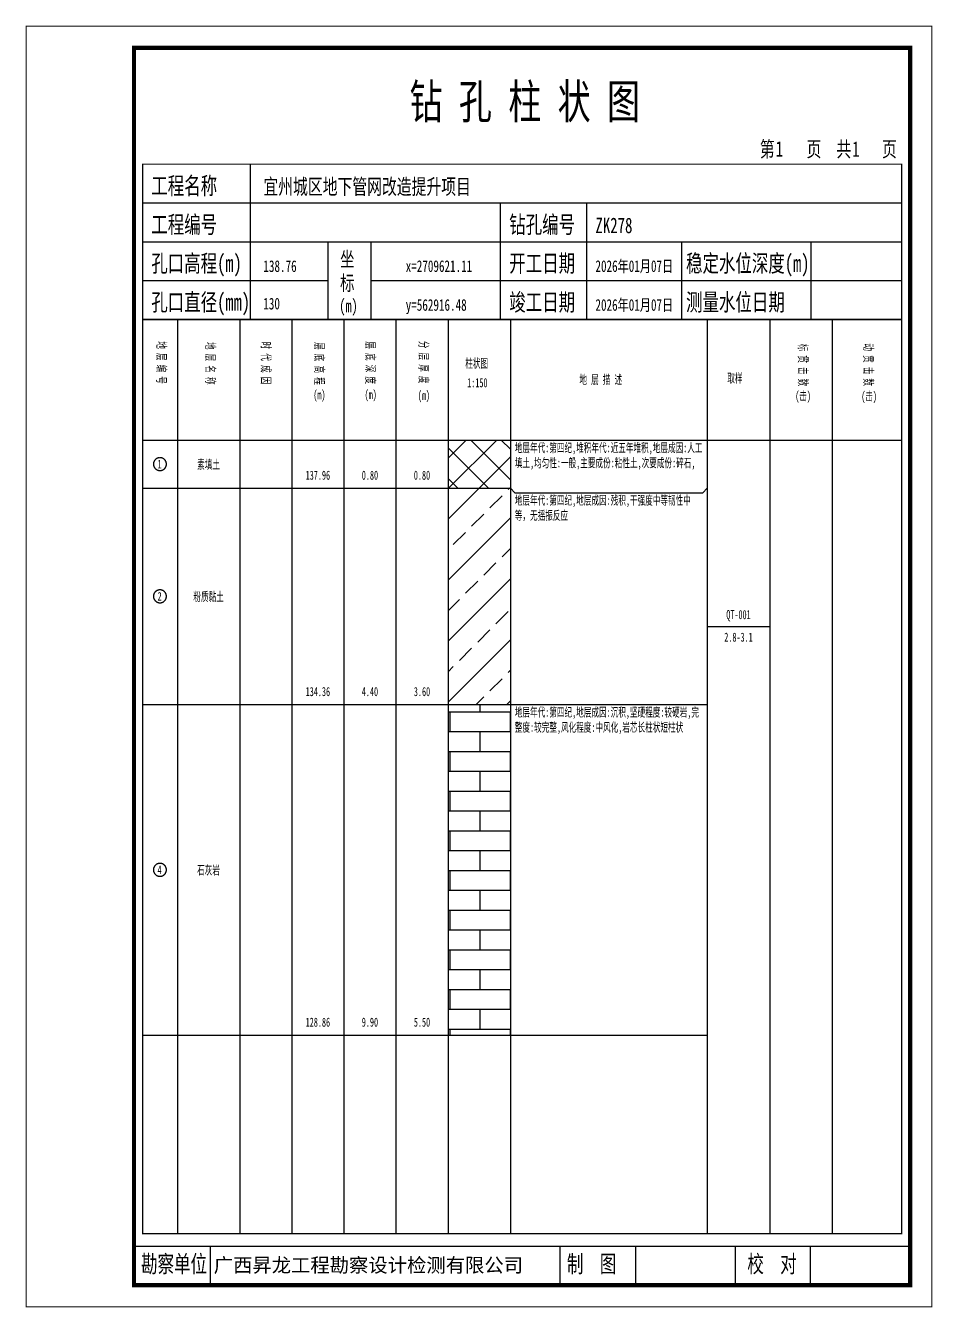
# Model space of a CAD drawing. Header units: millimetres. Extents: x 0 to 2711117, y 0 to 567555.
# Drawn here: x 60570.6 to 60780.9, y -0.1 to 297.1 of the extents above; entities that cross this region are included whole.
import ezdxf
from ezdxf.enums import TextEntityAlignment as Align

# ---------------------------------------------------------------- set-up
doc = ezdxf.new("R2010")
doc.units = ezdxf.units.MM
doc.layers.add('GICAD_POU_TEXTS', color=7, linetype='Continuous')
doc.layers.add('勘察点图例', color=7, linetype='Continuous')
doc.styles.add('HEAD_FONT', font='simfang.ttf', dxfattribs={"width": 0.6})
doc.styles.add('HEAD_FONT2', font='simfang.ttf', dxfattribs={"width": 0.6})
doc.styles.add('HT', font='simhei.ttf')
doc.styles.add('LZ_FONT', font='simfang.ttf', dxfattribs={"width": 0.7, "height": 8})
doc.styles.add('成果图图块', font='simfang.ttf', dxfattribs={"height": 2.5})
doc.styles.add('成果图表体', font='simfang.ttf', dxfattribs={"width": 0.6, "height": 2.1})

# ---------------------------------------------------------------- blocks, each defined once
blk = doc.blocks.new('ZK278')
for p, q in [((52, 229), (52, 265)), ((27, 256), (203, 256)), ((110, 229), (110, 256)), ((130, 229), (130, 256)), ((27, 247), (203, 247)), ((70, 229), (70, 247)), ((80, 229), (80, 247)), ((152, 229), (152, 247)), ((182, 229), (182, 247)), ((27, 238), (70, 238)), ((80, 238), (203, 238)), ((27, 229), (35.05, 229)), ((35.05, 229), (35.05, 17)), ((35.05, 229), (49.53, 229)), ((49.53, 229), (49.53, 17)), ((49.53, 229), (61.6, 229)), ((61.6, 229), (61.6, 17)), ((61.6, 229), (73.68, 229)), ((73.68, 229), (73.68, 17)), ((73.68, 229), (85.75, 229)), ((85.75, 229), (85.75, 17)), ((85.75, 229), (97.82, 229)), ((97.82, 229), (97.82, 17)), ((97.82, 229), (112.3, 229)), ((112.3, 229), (112.3, 17)), ((112.3, 229), (157.93, 229)), ((157.93, 229), (157.93, 17)), ((157.93, 229), (172.42, 229)), ((172.42, 229), (172.42, 17)), ((172.42, 229), (186.9, 229)), ((186.9, 229), (186.9, 17)), ((186.9, 229), (203, 229)), ((27, 201), (203, 201)), ((27, 17), (35.05, 17)), ((35.05, 17), (49.53, 17)), ((49.53, 17), (61.6, 17)), ((61.6, 17), (73.68, 17)), ((73.68, 17), (85.75, 17)), ((85.75, 17), (97.82, 17)), ((97.82, 17), (112.3, 17)), ((112.3, 17), (157.93, 17)), ((157.93, 17), (172.42, 17)), ((172.42, 17), (186.9, 17)), ((42.74, 4.95), (42.74, 13.95)), ((42.74, 4.95), (42.74, 13.95)), ((123.83, 4.95), (123.83, 13.95)), ((141.38, 4.95), (141.38, 13.95)), ((164.48, 4.95), (164.48, 13.95)), ((181.84, 4.95), (181.84, 13.95)), ((181.84, 4.95), (181.84, 13.95))]:
    blk.add_line(p, q)
for points, const_width in [([(0, 0), (210, 0), (210, 297), (0, 297)], 0.25), ([(25, 5), (205, 5), (205, 292), (25, 292)], 1), ([(27, 265), (203, 265), (203, 17), (27, 17)], 0.3)]:
    blk.add_lwpolyline(points, close=True, dxfattribs=dict(const_width=const_width))
at = {"const_width": 0.3}
for points in [[(27, 229), (203, 229)], [(25, 14), (205, 14)]]:
    blk.add_lwpolyline(points, dxfattribs=at)
at = {"style": 'LZ_FONT', "width": 0.7}
for s, height, p in [('钻 孔 柱 状 图', 8, (88.9, 275.54)), ('第', 3.6, (170.12, 266.7)), ('页', 3.6, (180.96, 266.7)), ('共', 3.6, (187.88, 266.7)), ('页', 3.6, (198.44, 266.7)), ('1', 3.6, (173.78, 266.75)), ('1', 3.6, (191.54, 266.7)), ('工程名称', 4, (29, 258)), ('宜州城区地下管网改造提升项目', 3.6, (55, 258)), ('工程编号', 4, (29, 249)), ('钻孔编号', 4, (112, 249)), ('ZK278', 3.6, (132, 249)), ('孔口高程(m)', 4, (29, 240)), ('坐', 3.5, (72.79, 241.24)), ('开工日期', 4, (112, 240)), ('稳定水位深度(m)', 4, (153, 240)), ('138.76', 2.7, (55, 240)), ('x=2709621.11', 2.7, (88, 240)), ('2026年01月07日', 2.7, (132, 240)), ('标', 3.5, (72.79, 235.7)), ('孔口直径(mm)', 4, (29, 231)), ('竣工日期', 4, (112, 231)), ('测量水位日期', 4, (153, 231)), ('130', 2.7, (54.98, 231.31)), ('(m) ', 3, (72.59, 230.65)), ('y=562916.48', 2.7, (88, 231)), ('2026年01月07日', 2.7, (132, 231)), ('勘察单位', 4, (26.65, 7.95)), ('制  图', 4, (125.4, 7.95)), ('校  对', 4, (167.22, 7.95))]:
    blk.add_text(s, height=height, dxfattribs=at).set_placement(p)
at = {"style": 'HT'}
blk.add_text('广西昇龙工程勘察设计检测有限公司', height=3.2865, dxfattribs=at).set_placement((43.48, 8.02))
at = {"char_height": 2.1, "width": 22.806, "attachment_point": 1, "rotation": 270, "style": 'HEAD_FONT'}
for s, insert in [('地 层 编 号', (32.46, 223.92)), ('地 层 名 称', (43.79, 223.76)), ('时 代 成 因', (56.67, 223.83)), ('层 底 高 程', (69.07, 223.71)), ('层 底 深 度', (80.9, 223.91)), ('分 层 厚 度', (93.26, 224.01)), ('标 贯 击 数', (181.21, 223.37)), ('动 贯 击 数', (196.38, 223.43))]:
    blk.add_mtext(s, dxfattribs=dict(at, insert=insert))
at = {"char_height": 2.1, "attachment_point": 1}
for s, insert, width, style in [('柱状图', (101.82, 219.87), 7.855, 'HEAD_FONT2'), ('1:150', (102.26, 215.36), 6.9223, 'HEAD_FONT2'), ('地 层 描 述', (128.29, 216.11), 22.0781, 'HEAD_FONT2'), ('取样', (162.58, 216.44), 7.855, 'HEAD_FONT2'), ('(m)', (66.58, 212.56), 4.7944, 'HEAD_FONT'), ('(m)', (78.47, 212.61), 4.7944, 'HEAD_FONT'), ('(m)', (90.81, 212.43), 4.7944, 'HEAD_FONT'), ('(击)', (178.33, 212.31), 7.855, 'HEAD_FONT2'), ('(击)', (193.64, 212.22), 7.855, 'HEAD_FONT2')]:
    blk.add_mtext(s, dxfattribs=dict(at, insert=insert, width=width, style=style))
blk = doc.blocks.new('ZK278_0')
at = {"color": 7}
blk.add_polyline3d([(-1.5, 0.02, 0), (-1.5, -0.06, 0), (-1.49, -0.13, 0), (-1.48, -0.2, 0), (-1.47, -0.28, 0), (-1.46, -0.35, 0), (-1.44, -0.42, 0), (-1.41, -0.49, 0), (-1.39, -0.56, 0), (-1.36, -0.63, 0), (-1.32, -0.69, 0), (-1.29, -0.76, 0), (-1.25, -0.82, 0), (-1.2, -0.88, 0), (-1.16, -0.94, 0), (-1.11, -0.99, 0), (-1.06, -1.04, 0), (-1.01, -1.1, 0), (-0.95, -1.14, 0), (-0.89, -1.19, 0), (-0.83, -1.23, 0), (-0.77, -1.27, 0), (-0.71, -1.31, 0), (-0.64, -1.34, 0), (-0.57, -1.37, 0), (-0.51, -1.4, 0), (-0.44, -1.42, 0), (-0.36, -1.44, 0), (-0.29, -1.46, 0), (-0.22, -1.47, 0), (-0.15, -1.48, 0), (-0.07, -1.48, 0), (0, -1.48, 0), (0.07, -1.48, 0), (0.15, -1.48, 0), (0.22, -1.47, 0), (0.29, -1.46, 0), (0.36, -1.44, 0), (0.44, -1.42, 0), (0.51, -1.4, 0), (0.57, -1.37, 0), (0.64, -1.34, 0), (0.71, -1.31, 0), (0.77, -1.27, 0), (0.83, -1.23, 0), (0.89, -1.19, 0), (0.95, -1.14, 0), (1.01, -1.1, 0), (1.06, -1.04, 0), (1.11, -0.99, 0), (1.16, -0.94, 0), (1.2, -0.88, 0), (1.25, -0.82, 0), (1.29, -0.76, 0), (1.32, -0.69, 0), (1.36, -0.63, 0), (1.39, -0.56, 0), (1.41, -0.49, 0), (1.44, -0.42, 0), (1.46, -0.35, 0), (1.47, -0.28, 0), (1.48, -0.2, 0), (1.49, -0.13, 0), (1.5, -0.06, 0), (1.5, 0.02, 0), (1.5, 0.09, 0), (1.49, 0.16, 0), (1.48, 0.24, 0), (1.47, 0.31, 0), (1.46, 0.38, 0), (1.44, 0.45, 0), (1.41, 0.52, 0), (1.39, 0.59, 0), (1.36, 0.66, 0), (1.32, 0.72, 0), (1.29, 0.79, 0), (1.25, 0.85, 0), (1.2, 0.91, 0), (1.16, 0.97, 0), (1.11, 1.02, 0), (1.06, 1.08, 0), (1.01, 1.13, 0), (0.95, 1.18, 0), (0.89, 1.22, 0), (0.83, 1.26, 0), (0.77, 1.3, 0), (0.71, 1.34, 0), (0.64, 1.37, 0), (0.57, 1.4, 0), (0.51, 1.43, 0), (0.44, 1.45, 0), (0.36, 1.47, 0), (0.29, 1.49, 0), (0.22, 1.5, 0), (0.15, 1.51, 0), (0.07, 1.51, 0), (0, 1.52, 0), (-0.07, 1.51, 0), (-0.15, 1.51, 0), (-0.22, 1.5, 0), (-0.29, 1.49, 0), (-0.36, 1.47, 0), (-0.44, 1.45, 0), (-0.51, 1.43, 0), (-0.57, 1.4, 0), (-0.64, 1.37, 0), (-0.71, 1.34, 0), (-0.77, 1.3, 0), (-0.83, 1.26, 0), (-0.89, 1.22, 0), (-0.95, 1.18, 0), (-1.01, 1.13, 0), (-1.06, 1.08, 0), (-1.11, 1.02, 0), (-1.16, 0.97, 0), (-1.2, 0.91, 0), (-1.25, 0.85, 0), (-1.29, 0.79, 0), (-1.32, 0.72, 0), (-1.36, 0.66, 0), (-1.39, 0.59, 0), (-1.41, 0.52, 0), (-1.44, 0.45, 0), (-1.46, 0.38, 0), (-1.47, 0.31, 0), (-1.48, 0.24, 0), (-1.49, 0.16, 0), (-1.5, 0.09, 0), (-1.5, 0.02, 0)], dxfattribs=at)
at = {"layer": 'GICAD_POU_TEXTS', "color": 7, "style": '成果图图块', "width": 0.7}
blk.add_text('1', height=2, dxfattribs=at).set_placement((-0.09, -0.99), align=Align.CENTER)
blk = doc.blocks.new('ZK278_1')
at = {"color": 7}
blk.add_polyline3d([(-1.5, 0.02, 0), (-1.5, -0.06, 0), (-1.49, -0.13, 0), (-1.48, -0.2, 0), (-1.47, -0.28, 0), (-1.46, -0.35, 0), (-1.44, -0.42, 0), (-1.41, -0.49, 0), (-1.39, -0.56, 0), (-1.36, -0.63, 0), (-1.32, -0.69, 0), (-1.29, -0.76, 0), (-1.25, -0.82, 0), (-1.2, -0.88, 0), (-1.16, -0.94, 0), (-1.11, -0.99, 0), (-1.06, -1.04, 0), (-1.01, -1.1, 0), (-0.95, -1.14, 0), (-0.89, -1.19, 0), (-0.83, -1.23, 0), (-0.77, -1.27, 0), (-0.71, -1.31, 0), (-0.64, -1.34, 0), (-0.57, -1.37, 0), (-0.51, -1.4, 0), (-0.44, -1.42, 0), (-0.36, -1.44, 0), (-0.29, -1.46, 0), (-0.22, -1.47, 0), (-0.15, -1.48, 0), (-0.07, -1.48, 0), (0, -1.48, 0), (0.07, -1.48, 0), (0.15, -1.48, 0), (0.22, -1.47, 0), (0.29, -1.46, 0), (0.36, -1.44, 0), (0.44, -1.42, 0), (0.51, -1.4, 0), (0.57, -1.37, 0), (0.64, -1.34, 0), (0.71, -1.31, 0), (0.77, -1.27, 0), (0.83, -1.23, 0), (0.89, -1.19, 0), (0.95, -1.14, 0), (1.01, -1.1, 0), (1.06, -1.04, 0), (1.11, -0.99, 0), (1.16, -0.94, 0), (1.2, -0.88, 0), (1.25, -0.82, 0), (1.29, -0.76, 0), (1.32, -0.69, 0), (1.36, -0.63, 0), (1.39, -0.56, 0), (1.41, -0.49, 0), (1.44, -0.42, 0), (1.46, -0.35, 0), (1.47, -0.28, 0), (1.48, -0.2, 0), (1.49, -0.13, 0), (1.5, -0.06, 0), (1.5, 0.02, 0), (1.5, 0.09, 0), (1.49, 0.16, 0), (1.48, 0.24, 0), (1.47, 0.31, 0), (1.46, 0.38, 0), (1.44, 0.45, 0), (1.41, 0.52, 0), (1.39, 0.59, 0), (1.36, 0.66, 0), (1.32, 0.72, 0), (1.29, 0.79, 0), (1.25, 0.85, 0), (1.2, 0.91, 0), (1.16, 0.97, 0), (1.11, 1.02, 0), (1.06, 1.08, 0), (1.01, 1.13, 0), (0.95, 1.18, 0), (0.89, 1.22, 0), (0.83, 1.26, 0), (0.77, 1.3, 0), (0.71, 1.34, 0), (0.64, 1.37, 0), (0.57, 1.4, 0), (0.51, 1.43, 0), (0.44, 1.45, 0), (0.36, 1.47, 0), (0.29, 1.49, 0), (0.22, 1.5, 0), (0.15, 1.51, 0), (0.07, 1.51, 0), (0, 1.52, 0), (-0.07, 1.51, 0), (-0.15, 1.51, 0), (-0.22, 1.5, 0), (-0.29, 1.49, 0), (-0.36, 1.47, 0), (-0.44, 1.45, 0), (-0.51, 1.43, 0), (-0.57, 1.4, 0), (-0.64, 1.37, 0), (-0.71, 1.34, 0), (-0.77, 1.3, 0), (-0.83, 1.26, 0), (-0.89, 1.22, 0), (-0.95, 1.18, 0), (-1.01, 1.13, 0), (-1.06, 1.08, 0), (-1.11, 1.02, 0), (-1.16, 0.97, 0), (-1.2, 0.91, 0), (-1.25, 0.85, 0), (-1.29, 0.79, 0), (-1.32, 0.72, 0), (-1.36, 0.66, 0), (-1.39, 0.59, 0), (-1.41, 0.52, 0), (-1.44, 0.45, 0), (-1.46, 0.38, 0), (-1.47, 0.31, 0), (-1.48, 0.24, 0), (-1.49, 0.16, 0), (-1.5, 0.09, 0), (-1.5, 0.02, 0)], dxfattribs=at)
at = {"layer": 'GICAD_POU_TEXTS', "color": 7, "style": '成果图图块', "width": 0.7}
blk.add_text('2', height=2, dxfattribs=at).set_placement((-0.09, -0.99), align=Align.CENTER)
blk = doc.blocks.new('ZK278_2')
at = {"color": 7}
blk.add_polyline3d([(-1.5, 0.02, 0), (-1.5, -0.06, 0), (-1.49, -0.13, 0), (-1.48, -0.2, 0), (-1.47, -0.28, 0), (-1.46, -0.35, 0), (-1.44, -0.42, 0), (-1.41, -0.49, 0), (-1.39, -0.56, 0), (-1.36, -0.63, 0), (-1.32, -0.69, 0), (-1.29, -0.76, 0), (-1.25, -0.82, 0), (-1.2, -0.88, 0), (-1.16, -0.94, 0), (-1.11, -0.99, 0), (-1.06, -1.04, 0), (-1.01, -1.1, 0), (-0.95, -1.14, 0), (-0.89, -1.19, 0), (-0.83, -1.23, 0), (-0.77, -1.27, 0), (-0.71, -1.31, 0), (-0.64, -1.34, 0), (-0.57, -1.37, 0), (-0.51, -1.4, 0), (-0.44, -1.42, 0), (-0.36, -1.44, 0), (-0.29, -1.46, 0), (-0.22, -1.47, 0), (-0.15, -1.48, 0), (-0.07, -1.48, 0), (0, -1.48, 0), (0.07, -1.48, 0), (0.15, -1.48, 0), (0.22, -1.47, 0), (0.29, -1.46, 0), (0.36, -1.44, 0), (0.44, -1.42, 0), (0.51, -1.4, 0), (0.57, -1.37, 0), (0.64, -1.34, 0), (0.71, -1.31, 0), (0.77, -1.27, 0), (0.83, -1.23, 0), (0.89, -1.19, 0), (0.95, -1.14, 0), (1.01, -1.1, 0), (1.06, -1.04, 0), (1.11, -0.99, 0), (1.16, -0.94, 0), (1.2, -0.88, 0), (1.25, -0.82, 0), (1.29, -0.76, 0), (1.32, -0.69, 0), (1.36, -0.63, 0), (1.39, -0.56, 0), (1.41, -0.49, 0), (1.44, -0.42, 0), (1.46, -0.35, 0), (1.47, -0.28, 0), (1.48, -0.2, 0), (1.49, -0.13, 0), (1.5, -0.06, 0), (1.5, 0.02, 0), (1.5, 0.09, 0), (1.49, 0.16, 0), (1.48, 0.24, 0), (1.47, 0.31, 0), (1.46, 0.38, 0), (1.44, 0.45, 0), (1.41, 0.52, 0), (1.39, 0.59, 0), (1.36, 0.66, 0), (1.32, 0.72, 0), (1.29, 0.79, 0), (1.25, 0.85, 0), (1.2, 0.91, 0), (1.16, 0.97, 0), (1.11, 1.02, 0), (1.06, 1.08, 0), (1.01, 1.13, 0), (0.95, 1.18, 0), (0.89, 1.22, 0), (0.83, 1.26, 0), (0.77, 1.3, 0), (0.71, 1.34, 0), (0.64, 1.37, 0), (0.57, 1.4, 0), (0.51, 1.43, 0), (0.44, 1.45, 0), (0.36, 1.47, 0), (0.29, 1.49, 0), (0.22, 1.5, 0), (0.15, 1.51, 0), (0.07, 1.51, 0), (0, 1.52, 0), (-0.07, 1.51, 0), (-0.15, 1.51, 0), (-0.22, 1.5, 0), (-0.29, 1.49, 0), (-0.36, 1.47, 0), (-0.44, 1.45, 0), (-0.51, 1.43, 0), (-0.57, 1.4, 0), (-0.64, 1.37, 0), (-0.71, 1.34, 0), (-0.77, 1.3, 0), (-0.83, 1.26, 0), (-0.89, 1.22, 0), (-0.95, 1.18, 0), (-1.01, 1.13, 0), (-1.06, 1.08, 0), (-1.11, 1.02, 0), (-1.16, 0.97, 0), (-1.2, 0.91, 0), (-1.25, 0.85, 0), (-1.29, 0.79, 0), (-1.32, 0.72, 0), (-1.36, 0.66, 0), (-1.39, 0.59, 0), (-1.41, 0.52, 0), (-1.44, 0.45, 0), (-1.46, 0.38, 0), (-1.47, 0.31, 0), (-1.48, 0.24, 0), (-1.49, 0.16, 0), (-1.5, 0.09, 0), (-1.5, 0.02, 0)], dxfattribs=at)
at = {"layer": 'GICAD_POU_TEXTS', "color": 7, "style": '成果图图块', "width": 0.7}
blk.add_text('4', height=2, dxfattribs=at).set_placement((-0.09, -0.99), align=Align.CENTER)

msp = doc.modelspace()

# ---------------------------------------------------------------- hatches: boundary and pattern name
at = {"layer": '勘察点图例'}
h = msp.add_hatch(dxfattribs=at)
h.set_pattern_fill('GKSTT', color=256, scale=0.5, style=0, pattern_type=2)
h.set_pattern_definition([(45, (0, 0), (-3.5355339, 3.5355339), []), (135, (0, 0), (-3.5355339, -3.5355339), [])])
h.paths.add_polyline_path([(60668.55, 189.85), (60683.03, 189.85), (60683.03, 201), (60668.55, 201)])
h = msp.add_hatch(dxfattribs=at)
h.set_pattern_fill('GKFZNT', color=256, scale=0.5, style=0, pattern_type=2)
h.set_pattern_definition([(45, (0, 0), (-7.0710678, 7.0710678), []), (45, (7.071, 0), (-7.0710678, 7.0710678), [4, -2])])
h.paths.add_polyline_path([(60668.55, 139.67), (60683.03, 139.67), (60683.03, 189.85), (60668.55, 189.85)])
h = msp.add_hatch(dxfattribs=at)
h.set_pattern_fill('GKSHY', color=256, scale=0.5, style=0, pattern_type=2)
h.set_pattern_definition([(0, (0, 0), (0, 4.6), []), (90, (0, 0), (-7, 4.6), [4.6, -4.6])])
h.paths.add_polyline_path([(60668.55, 63), (60683.03, 63), (60683.03, 139.67), (60668.55, 139.67)])

# ---------------------------------------------------------------- linework, layer by layer
for p, q in [((60597.73, 189.85), (60683.03, 189.85)), ((60683.03, 189.85), (60684.03, 188.81)), ((60684.03, 188.81), (60727.66, 188.81)), ((60727.66, 188.81), (60728.66, 189.85)), ((60728.66, 157.79), (60743.15, 157.79)), ((60597.73, 139.67), (60683.03, 139.67)), ((60683.03, 139.67), (60728.66, 139.67)), ((60597.73, 63), (60683.03, 63)), ((60683.03, 63), (60728.66, 63))]:
    msp.add_line(p, q, dxfattribs=at)

# ---------------------------------------------------------------- block references
for name, p in [('ZK278', (60570.73, 0)), ('ZK278_0', (60601.75, 195.42)), ('ZK278_1', (60601.75, 164.76)), ('ZK278_2', (60601.75, 101.33))]:
    msp.add_blockref(name, p, dxfattribs=at)

# ---------------------------------------------------------------- texts
at = {"layer": '勘察点图例', "style": '成果图表体', "width": 0.6}
for s, p in [('素填土', (60613.02, 195.42)), ('137.96', (60638.37, 192.85)), ('0.80', (60650.44, 192.85)), ('0.80', (60662.51, 192.85)), ('粉质黏土', (60613.02, 164.76)), ('QT-001', (60735.9, 160.29)), ('2.8-3.1', (60735.9, 155.29)), ('134.36', (60638.37, 142.67)), ('4.40', (60650.44, 142.67)), ('3.60', (60662.51, 142.67)), ('石灰岩', (60613.02, 101.33)), ('128.86', (60638.37, 66)), ('9.90', (60650.44, 66)), ('5.50', (60662.51, 66))]:
    msp.add_text(s, height=2.1, dxfattribs=at).set_placement(p, align=Align.MIDDLE)
at = {"layer": '勘察点图例', "char_height": 2.1, "width": 43.6296, "attachment_point": 1, "style": '成果图表体'}
for s, insert in [('地层年代:第四纪,堆积年代:近五年堆积,地层成因:人工填土,均匀性:一般,主要成份:粘性土,次要成份:碎石,', (60684.03, 200.3)), ('地层年代:第四纪,地层成因:残积,干强度中等韧性中等，无摇振反应', (60684.03, 188.11)), ('地层年代:第四纪,地层成因:沉积,坚硬程度:较硬岩,完整度:较完整,风化程度:中风化,岩芯长柱状短柱状', (60684.03, 138.97))]:
    msp.add_mtext(s, dxfattribs=dict(at, insert=insert))

doc.saveas('drawing.dxf')
